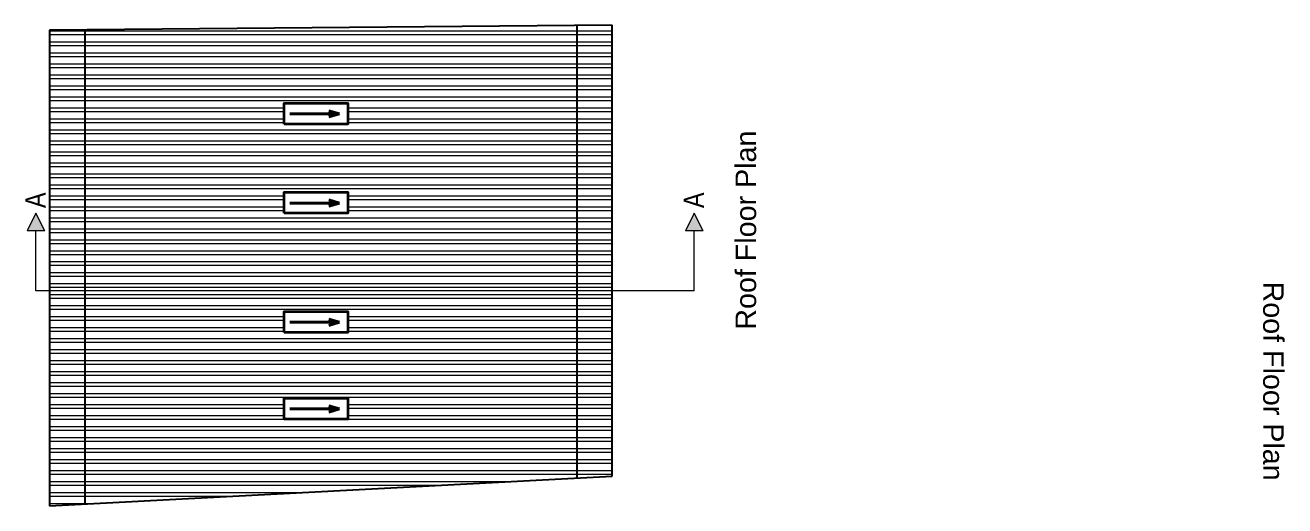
# Model space of a CAD drawing. Header units: inches. Extents: x 380359 to 404964, y -48881 to -44155.
# Drawn here: x 401035 to 401894, y -46051 to -45723 of the extents above; entities that cross this region are included whole.
import ezdxf

# ---------------------------------------------------------------- set-up
doc = ezdxf.new("R2010")
doc.units = ezdxf.units.IN
doc.header["$LTSCALE"] = 2
doc.header["$MEASUREMENT"] = 0
doc.layers.get('0').update_dxf_attribs({"linetype": 'CONTINUOUS'})
for name, color, linetype, lineweight in [('DIM_LINE', 173, 'CONTINUOUS', 20), ('door', 20, 'CONTINUOUS', 35), ('WALL - A', 1, 'CONTINUOUS', 40)]:
    doc.layers.add(name, color=color, linetype=linetype, lineweight=lineweight)
doc.styles.get("Standard").update_dxf_attribs({"font": 'ARIALN.TTF'})
pattern_1 = [(180, (355432.734, -442104.241), (-5e-16, -7.5), []), (180, (355430.234, -442101.741), (-5e-16, -7.5), [])]

msp = doc.modelspace()

# ---------------------------------------------------------------- hatches: boundary and pattern name
at = {"linetype": 'ByBlock', "lineweight": 5}
for points in [[(401042.6, -45851.09), (401048.6, -45863.09), (401036.6, -45863.09)], [(401491.37, -45851.09), (401497.37, -45863.09), (401485.37, -45863.09)]]:
    msp.add_hatch(color=7, dxfattribs=at).paths.add_polyline_path(points)
at = {"layer": 'DIM_LINE'}
h = msp.add_hatch(dxfattribs=at)
h.set_pattern_fill('ANSI32', color=256, scale=20, angle=135)
h.set_pattern_definition(pattern_1)
h.paths.add_polyline_path([(401051.97, -45726.3), (401051.97, -45904.25), (401075.97, -45904.25), (401075.97, -45726.08)])
h = msp.add_hatch(dxfattribs=at)
h.set_pattern_fill('ANSI32', color=256, scale=20, angle=135)
h.set_pattern_definition(pattern_1)
h.paths.add_polyline_path([(401075.97, -45904.25), (401411.51, -45904.25), (401411.51, -45723.05), (401075.97, -45726.08)])
h.paths.add_polyline_path([(401211.86, -45790.41), (401211.86, -45775.96), (401255.19, -45775.96), (401255.19, -45790.41)], flags=16)
h.paths.add_polyline_path([(401211.86, -45836.78), (401255.19, -45836.78), (401255.19, -45851.23), (401211.86, -45851.23)], flags=16)
h = msp.add_hatch(dxfattribs=at)
h.set_pattern_fill('ANSI32', color=256, scale=20, angle=135)
h.set_pattern_definition(pattern_1)
h.paths.add_polyline_path([(401411.51, -45723.05), (401411.51, -45904.25), (401435.51, -45904.25), (401435.51, -45722.83)])
h = msp.add_hatch(dxfattribs=at)
h.set_pattern_fill('ANSI32', color=256, scale=20, angle=135)
h.set_pattern_definition(pattern_1)
h.paths.add_polyline_path([(401051.97, -45904.25), (401051.97, -46050.87), (401075.97, -46049.61), (401075.97, -45904.25)])
h = msp.add_hatch(dxfattribs=at)
h.set_pattern_fill('ANSI32', color=256, scale=20, angle=135)
h.set_pattern_definition(pattern_1)
h.paths.add_polyline_path([(401075.97, -45904.25), (401075.97, -46049.61), (401411.51, -46031.98), (401411.51, -45904.25)])
h.paths.add_polyline_path([(401211.86, -45918.2), (401255.19, -45918.2), (401255.19, -45932.65), (401211.86, -45932.65)], flags=16)
h.paths.add_polyline_path([(401211.86, -45977.36), (401255.19, -45977.36), (401255.19, -45991.81), (401211.86, -45991.81)], flags=16)
h = msp.add_hatch(dxfattribs=at)
h.set_pattern_fill('ANSI32', color=256, scale=20, angle=135)
h.set_pattern_definition(pattern_1)
h.paths.add_polyline_path([(401411.51, -45904.25), (401411.51, -46031.98), (401435.51, -46030.72), (401435.51, -45904.25)])

# ---------------------------------------------------------------- linework, layer by layer
at = {"ltscale": 0.5}
for p, q in [((401435.51, -45722.83), (401051.97, -45726.3)), ((401051.97, -45726.3), (401051.97, -46050.87)), ((401075.97, -45726.08), (401075.97, -46049.61)), ((401411.51, -46031.96), (401411.51, -45723.05)), ((401435.51, -46030.72), (401435.51, -45722.83)), ((401051.97, -46050.87), (401435.51, -46030.72))]:
    msp.add_line(p, q, dxfattribs=at)
at = {"color": 7, "linetype": 'ByBlock', "lineweight": 5}
for p, q in [((401042.6, -45851.09), (401036.6, -45863.09)), ((401048.6, -45863.09), (401042.6, -45851.09)), ((401491.37, -45851.09), (401485.37, -45863.09)), ((401497.37, -45863.09), (401491.37, -45851.09)), ((401048.6, -45863.09), (401036.6, -45863.09)), ((401042.6, -45904.25), (401042.6, -45863.09)), ((401497.37, -45863.09), (401485.37, -45863.09)), ((401491.37, -45904.25), (401491.37, -45863.09)), ((401491.37, -45904.25), (401042.6, -45904.25))]:
    msp.add_line(p, q, dxfattribs=at)
at = {"layer": 'DIM_LINE'}
for points in [[(401255.19, -45790.41), (401255.19, -45775.96), (401211.86, -45775.96), (401211.86, -45790.41)], [(401255.19, -45851.23), (401255.19, -45836.78), (401211.86, -45836.78), (401211.86, -45851.23)], [(401255.19, -45932.65), (401255.19, -45918.2), (401211.86, -45918.2), (401211.86, -45932.65)], [(401255.19, -45991.81), (401255.19, -45977.36), (401211.86, -45977.36), (401211.86, -45991.81)]]:
    msp.add_lwpolyline(points, close=True, dxfattribs=at)
at = {"layer": 'door', "ltscale": 0.5}
for points in [[(401211.86, -45790.41), (401211.86, -45775.96), (401255.19, -45775.96), (401255.19, -45790.41)], [(401211.86, -45851.23), (401211.86, -45836.78), (401255.19, -45836.78), (401255.19, -45851.23)], [(401211.86, -45932.65), (401211.86, -45918.2), (401255.19, -45918.2), (401255.19, -45932.65)], [(401211.86, -45991.81), (401211.86, -45977.36), (401255.19, -45977.36), (401255.19, -45991.81)]]:
    msp.add_lwpolyline(points, close=True, dxfattribs=at)
at = {"layer": 'WALL - A'}
for p, q in [((401249.6, -45783.38), (401242.3, -45781.25)), ((401215.62, -45783.38), (401249.6, -45783.38)), ((401249.6, -45783.38), (401242.3, -45785.5)), ((401249.6, -45844.2), (401242.3, -45842.07)), ((401215.62, -45844.2), (401249.6, -45844.2)), ((401249.6, -45844.2), (401242.3, -45846.33)), ((401215.62, -45925.62), (401249.6, -45925.62)), ((401249.6, -45925.62), (401242.3, -45923.5)), ((401249.6, -45925.62), (401242.3, -45927.75)), ((401215.62, -45984.78), (401249.6, -45984.78)), ((401249.6, -45984.78), (401242.3, -45982.65)), ((401249.6, -45984.78), (401242.3, -45986.91))]:
    msp.add_line(p, q, dxfattribs=at)

# ---------------------------------------------------------------- texts
at = {"color": 7, "linetype": 'ByBlock', "lineweight": 5, "char_height": 14}
for s, insert, width, attachment_point, rotation in [('{\\fArial CE|b0|i0|c0|p34;Roof\\fArial CE|b0|i0|c238|p34; Floor Plan}', (401526.64, -45862.72), 235.547, 5, 90), ('A', (401035.31, -45836.98), 26.5803, 3, 90), ('A', (401484.08, -45836.98), 26.5803, 3, 90), ('{\\fArial CE|b0|i0|c0|p34;Roof\\fArial CE|b0|i0|c238|p34; Floor Plan}', (401886.1, -45965.76), 235.547, 5, 270)]:
    msp.add_mtext(s, dxfattribs=dict(at, insert=insert, width=width, attachment_point=attachment_point, rotation=rotation))

doc.saveas('drawing.dxf')
